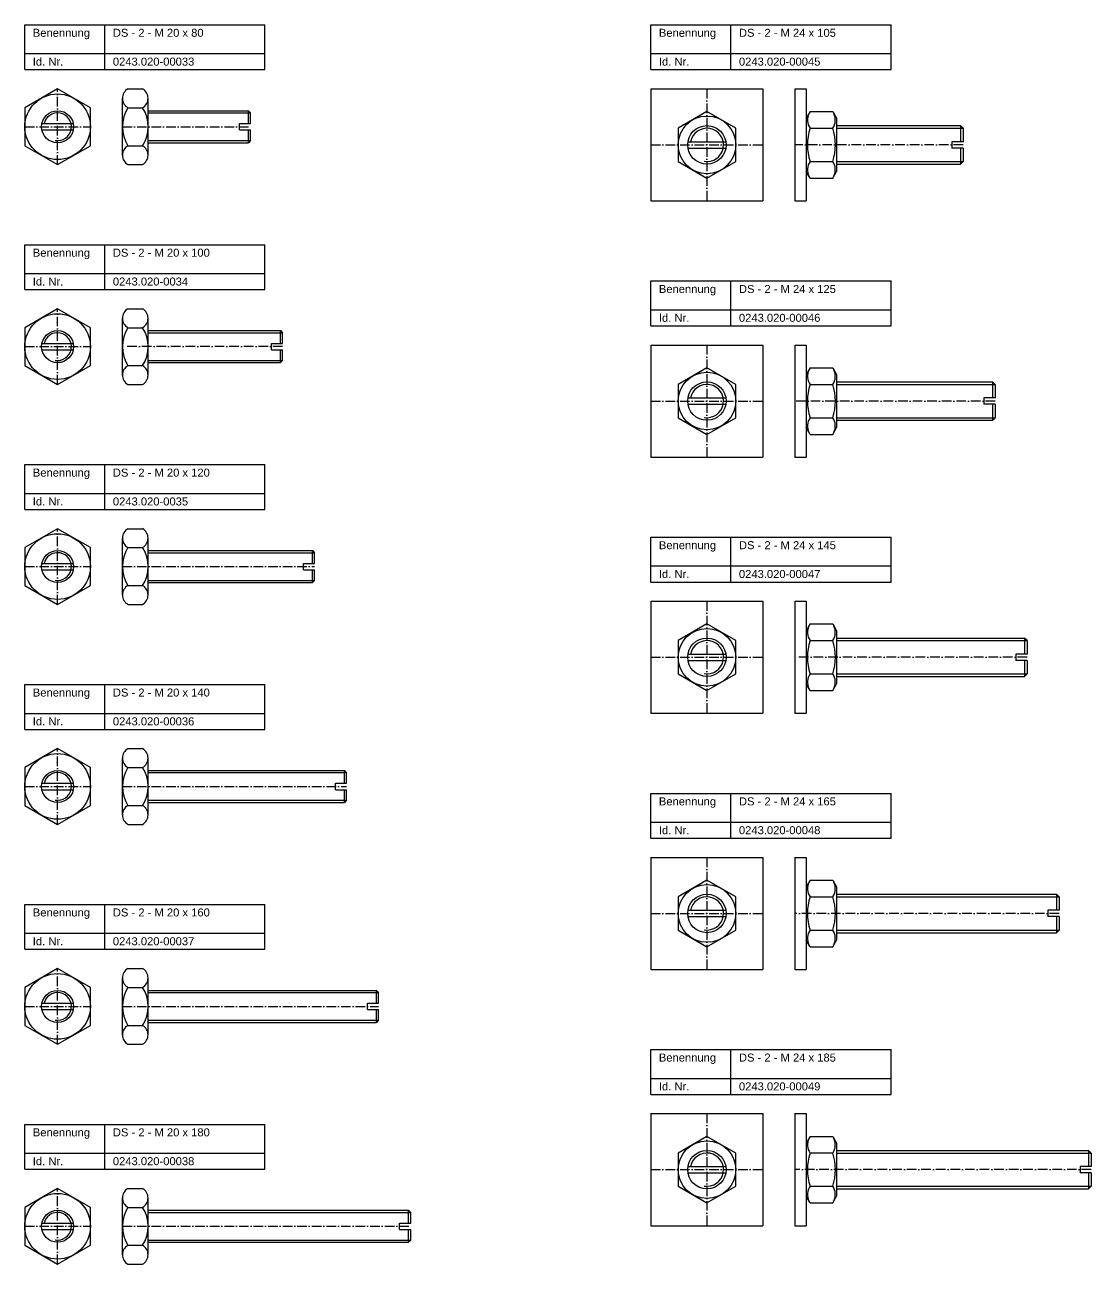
# Model space of a CAD drawing. Header units: millimetres. Extents: x 77 to 1863, y 1386 to 2936.
# Drawn here: x 1097 to 1763, y 2162 to 2936 of the extents above; entities that cross this region are included whole.
import ezdxf

# ---------------------------------------------------------------- set-up
doc = ezdxf.new("R2010")
doc.units = ezdxf.units.MM
doc.header["$LTSCALE"] = 0.5
doc.linetypes.add('achse', pattern=[18, 12, -3, 0, -3])
doc.layers.add('HALFEN', color=2, linetype='CONTINUOUS')
doc.styles.add('ARIAL50', font='ARIAL.TTF', dxfattribs={"height": 5})

msp = doc.modelspace()

# ---------------------------------------------------------------- linework, layer by layer
at = {"layer": 'HALFEN'}
for p, q in [((1097.25, 2936.25), (1247.25, 2936.25)), ((1097.25, 2908.25), (1097.25, 2936.25)), ((1147.25, 2908.25), (1147.25, 2936.25)), ((1247.25, 2908.25), (1247.25, 2936.25)), ((1488.25, 2936.25), (1638.25, 2936.25)), ((1488.25, 2908.25), (1488.25, 2936.25)), ((1538.25, 2908.25), (1538.25, 2936.25)), ((1638.25, 2908.25), (1638.25, 2936.25)), ((1097.25, 2918.25), (1247.25, 2918.25)), ((1488.25, 2918.25), (1638.25, 2918.25)), ((1097.25, 2908.25), (1247.25, 2908.25)), ((1488.25, 2908.25), (1638.25, 2908.25)), ((1161.67, 2896.25), (1170.83, 2896.25)), ((1488.25, 2896.25), (1488.25, 2826.25)), ((1488.25, 2896.25), (1558.25, 2896.25)), ((1558.25, 2896.25), (1558.25, 2826.25)), ((1578.25, 2896.25), (1578.25, 2826.25)), ((1578.25, 2896.25), (1585.25, 2896.25)), ((1585.25, 2896.25), (1585.25, 2826.25)), ((1158.25, 2854.83), (1158.25, 2890.33)), ((1174.25, 2854.83), (1174.25, 2890.33)), ((1161.67, 2884.41), (1170.83, 2884.41)), ((1174.25, 2882.58), (1236.9, 2882.58)), ((1174.25, 2881.23), (1238.25, 2881.23)), ((1236.9, 2874.58), (1236.9, 2882.58)), ((1236.9, 2882.58), (1238.25, 2881.23)), ((1238.25, 2874.58), (1238.25, 2881.23)), ((1523.25, 2882.03), (1505.25, 2871.64)), ((1541.25, 2871.64), (1523.25, 2882.03)), ((1587.67, 2882.04), (1585.25, 2877.85)), ((1587.67, 2882.04), (1601.83, 2882.04)), ((1601.83, 2882.04), (1604.25, 2877.85)), ((1107.95, 2874.58), (1127.55, 2874.58)), ((1231.25, 2874.58), (1238.25, 2874.58)), ((1231.25, 2870.58), (1231.25, 2874.58)), ((1604.25, 2877.85), (1604.25, 2844.65)), ((1604.25, 2873.25), (1681.63, 2873.25)), ((1683.25, 2871.63), (1681.63, 2873.25)), ((1681.63, 2873.25), (1681.63, 2863.25)), ((1107.95, 2870.58), (1127.55, 2870.58)), ((1231.25, 2870.58), (1238.25, 2870.58)), ((1236.9, 2862.58), (1236.9, 2870.58)), ((1238.25, 2863.93), (1238.25, 2870.58)), ((1505.25, 2871.64), (1505.25, 2850.86)), ((1541.25, 2850.86), (1541.25, 2871.64)), ((1587.67, 2871.64), (1601.83, 2871.64)), ((1604.25, 2871.63), (1683.25, 2871.63)), ((1683.25, 2871.63), (1683.25, 2863.25)), ((1161.67, 2860.74), (1170.83, 2860.74)), ((1174.25, 2863.93), (1238.25, 2863.93)), ((1174.25, 2862.58), (1236.9, 2862.58)), ((1238.25, 2863.93), (1236.9, 2862.58)), ((1511.42, 2863.25), (1535.08, 2863.25)), ((1511.42, 2859.25), (1535.08, 2859.25)), ((1676.25, 2863.25), (1676.25, 2859.25)), ((1683.25, 2863.25), (1676.25, 2863.25)), ((1683.25, 2859.25), (1676.25, 2859.25)), ((1681.63, 2859.25), (1681.63, 2849.25)), ((1683.25, 2859.25), (1683.25, 2850.87)), ((1161.67, 2848.91), (1170.83, 2848.91)), ((1505.25, 2850.86), (1523.25, 2840.47)), ((1523.25, 2840.47), (1541.25, 2850.86)), ((1587.67, 2850.86), (1601.83, 2850.86)), ((1604.25, 2850.87), (1683.25, 2850.87)), ((1604.25, 2849.25), (1681.63, 2849.25)), ((1681.63, 2849.25), (1683.25, 2850.87)), ((1587.67, 2840.46), (1585.25, 2844.65)), ((1601.83, 2840.46), (1604.25, 2844.65)), ((1587.67, 2840.46), (1601.83, 2840.46)), ((1488.25, 2826.25), (1558.25, 2826.25)), ((1578.25, 2826.25), (1585.25, 2826.25)), ((1097.25, 2798.91), (1247.25, 2798.91)), ((1097.25, 2770.91), (1097.25, 2798.91)), ((1147.25, 2770.91), (1147.25, 2798.91)), ((1247.25, 2770.91), (1247.25, 2798.91)), ((1097.25, 2780.91), (1247.25, 2780.91)), ((1488.25, 2776.25), (1638.25, 2776.25)), ((1488.25, 2748.25), (1488.25, 2776.25)), ((1538.25, 2748.25), (1538.25, 2776.25)), ((1638.25, 2748.25), (1638.25, 2776.25)), ((1097.25, 2770.91), (1247.25, 2770.91)), ((1161.67, 2758.91), (1170.83, 2758.91)), ((1488.25, 2758.25), (1638.25, 2758.25)), ((1158.25, 2717.48), (1158.25, 2752.99)), ((1174.25, 2717.48), (1174.25, 2752.99)), ((1488.25, 2748.25), (1638.25, 2748.25)), ((1161.67, 2747.07), (1170.83, 2747.07)), ((1174.25, 2745.24), (1256.9, 2745.24)), ((1174.25, 2743.88), (1258.25, 2743.88)), ((1256.9, 2745.24), (1258.25, 2743.88)), ((1256.9, 2737.24), (1256.9, 2745.24)), ((1258.25, 2737.24), (1258.25, 2743.88)), ((1107.95, 2737.24), (1127.55, 2737.24)), ((1107.95, 2733.24), (1127.55, 2733.24)), ((1251.25, 2737.24), (1258.25, 2737.24)), ((1251.25, 2733.24), (1251.25, 2737.24)), ((1251.25, 2733.24), (1258.25, 2733.24)), ((1256.9, 2725.24), (1256.9, 2733.24)), ((1258.25, 2726.59), (1258.25, 2733.24)), ((1488.25, 2736.25), (1558.25, 2736.25)), ((1488.25, 2736.25), (1488.25, 2666.25)), ((1558.25, 2736.25), (1558.25, 2666.25)), ((1578.25, 2736.25), (1578.25, 2666.25)), ((1578.25, 2736.25), (1585.25, 2736.25)), ((1585.25, 2736.25), (1585.25, 2666.25)), ((1174.25, 2726.59), (1258.25, 2726.59)), ((1174.25, 2725.24), (1256.9, 2725.24)), ((1258.25, 2726.59), (1256.9, 2725.24)), ((1161.67, 2723.4), (1170.83, 2723.4)), ((1523.25, 2722.03), (1505.25, 2711.64)), ((1541.25, 2711.64), (1523.25, 2722.03)), ((1587.67, 2722.04), (1585.25, 2717.85)), ((1587.67, 2722.04), (1601.83, 2722.04)), ((1601.83, 2722.04), (1604.25, 2717.85)), ((1604.25, 2717.85), (1604.25, 2684.65)), ((1161.67, 2711.56), (1170.83, 2711.56)), ((1505.25, 2711.64), (1505.25, 2690.86)), ((1541.25, 2690.86), (1541.25, 2711.64)), ((1587.67, 2711.65), (1601.83, 2711.65)), ((1604.25, 2713.25), (1701.63, 2713.25)), ((1604.25, 2711.63), (1703.25, 2711.63)), ((1703.25, 2711.63), (1701.63, 2713.25)), ((1701.63, 2713.25), (1701.63, 2703.25)), ((1703.25, 2711.63), (1703.25, 2703.25)), ((1511.42, 2703.25), (1535.08, 2703.25)), ((1703.25, 2703.25), (1696.25, 2703.25)), ((1696.25, 2703.25), (1696.25, 2699.25)), ((1511.42, 2699.25), (1535.08, 2699.25)), ((1703.25, 2699.25), (1696.25, 2699.25)), ((1701.63, 2699.25), (1701.63, 2689.25)), ((1703.25, 2699.25), (1703.25, 2690.87)), ((1505.25, 2690.86), (1523.25, 2680.47)), ((1523.25, 2680.47), (1541.25, 2690.86)), ((1587.67, 2690.86), (1601.83, 2690.86)), ((1604.25, 2690.87), (1703.25, 2690.87)), ((1604.25, 2689.25), (1701.63, 2689.25)), ((1701.63, 2689.25), (1703.25, 2690.87)), ((1587.67, 2680.46), (1585.25, 2684.65)), ((1587.67, 2680.46), (1601.83, 2680.46)), ((1601.83, 2680.46), (1604.25, 2684.65)), ((1488.25, 2666.25), (1558.25, 2666.25)), ((1578.25, 2666.25), (1585.25, 2666.25)), ((1097.25, 2661.56), (1247.25, 2661.56)), ((1097.25, 2633.56), (1097.25, 2661.56)), ((1147.25, 2633.56), (1147.25, 2661.56)), ((1247.25, 2633.56), (1247.25, 2661.56)), ((1097.25, 2643.56), (1247.25, 2643.56)), ((1097.25, 2633.56), (1247.25, 2633.56)), ((1161.67, 2621.56), (1170.83, 2621.56)), ((1158.25, 2580.14), (1158.25, 2615.65)), ((1161.67, 2609.73), (1170.83, 2609.73)), ((1174.25, 2580.14), (1174.25, 2615.65)), ((1488.25, 2616.25), (1638.25, 2616.25)), ((1488.25, 2588.25), (1488.25, 2616.25)), ((1538.25, 2588.25), (1538.25, 2616.25)), ((1638.25, 2588.25), (1638.25, 2616.25)), ((1174.25, 2607.89), (1276.9, 2607.89)), ((1174.25, 2606.54), (1278.25, 2606.54)), ((1276.9, 2607.89), (1278.25, 2606.54)), ((1276.9, 2599.89), (1276.9, 2607.89)), ((1278.25, 2599.89), (1278.25, 2606.54)), ((1107.95, 2599.89), (1127.55, 2599.89)), ((1107.95, 2595.89), (1127.55, 2595.89)), ((1271.25, 2599.89), (1278.25, 2599.89)), ((1271.25, 2595.89), (1271.25, 2599.89)), ((1271.25, 2595.89), (1278.25, 2595.89)), ((1276.9, 2587.89), (1276.9, 2595.89)), ((1278.25, 2589.25), (1278.25, 2595.89)), ((1488.25, 2598.25), (1638.25, 2598.25)), ((1161.67, 2586.06), (1170.83, 2586.06)), ((1174.25, 2589.25), (1278.25, 2589.25)), ((1174.25, 2587.89), (1276.9, 2587.89)), ((1278.25, 2589.25), (1276.9, 2587.89)), ((1488.25, 2588.25), (1638.25, 2588.25)), ((1161.67, 2574.22), (1170.83, 2574.22)), ((1488.25, 2576.25), (1558.25, 2576.25)), ((1488.25, 2576.25), (1488.25, 2506.25)), ((1558.25, 2576.25), (1558.25, 2506.25)), ((1578.25, 2576.25), (1585.25, 2576.25)), ((1578.25, 2576.25), (1578.25, 2506.25)), ((1585.25, 2576.25), (1585.25, 2506.25)), ((1523.25, 2562.03), (1505.25, 2551.64)), ((1541.25, 2551.64), (1523.25, 2562.03)), ((1587.67, 2562.04), (1585.25, 2557.85)), ((1587.67, 2562.04), (1601.83, 2562.04)), ((1601.83, 2562.04), (1604.25, 2557.85)), ((1604.25, 2557.85), (1604.25, 2524.65)), ((1505.25, 2551.64), (1505.25, 2530.86)), ((1541.25, 2530.86), (1541.25, 2551.64)), ((1587.67, 2551.65), (1601.83, 2551.65)), ((1604.25, 2553.25), (1721.63, 2553.25)), ((1604.25, 2551.63), (1723.25, 2551.63)), ((1723.25, 2551.63), (1721.63, 2553.25)), ((1721.63, 2553.25), (1721.63, 2543.25)), ((1723.25, 2551.63), (1723.25, 2543.25)), ((1511.42, 2543.25), (1535.08, 2543.25)), ((1511.42, 2539.25), (1535.08, 2539.25)), ((1723.25, 2543.25), (1716.25, 2543.25)), ((1716.25, 2543.25), (1716.25, 2539.25)), ((1723.25, 2539.25), (1716.25, 2539.25)), ((1721.63, 2539.25), (1721.63, 2529.25)), ((1723.25, 2539.25), (1723.25, 2530.87)), ((1097.25, 2524.22), (1247.25, 2524.22)), ((1097.25, 2496.22), (1097.25, 2524.22)), ((1147.25, 2496.22), (1147.25, 2524.22)), ((1247.25, 2496.22), (1247.25, 2524.22)), ((1505.25, 2530.86), (1523.25, 2520.47)), ((1523.25, 2520.47), (1541.25, 2530.86)), ((1587.67, 2520.46), (1585.25, 2524.65)), ((1587.67, 2530.86), (1601.83, 2530.86)), ((1601.83, 2520.46), (1604.25, 2524.65)), ((1604.25, 2530.87), (1723.25, 2530.87)), ((1604.25, 2529.25), (1721.63, 2529.25)), ((1721.63, 2529.25), (1723.25, 2530.87)), ((1587.67, 2520.46), (1601.83, 2520.46)), ((1097.25, 2506.22), (1247.25, 2506.22)), ((1488.25, 2506.25), (1558.25, 2506.25)), ((1578.25, 2506.25), (1585.25, 2506.25)), ((1097.25, 2496.22), (1247.25, 2496.22)), ((1158.25, 2442.8), (1158.25, 2478.3)), ((1161.67, 2484.22), (1170.83, 2484.22)), ((1174.25, 2442.8), (1174.25, 2478.3)), ((1161.67, 2472.39), (1170.83, 2472.39)), ((1174.25, 2470.55), (1296.9, 2470.55)), ((1296.9, 2470.55), (1298.25, 2469.2)), ((1296.9, 2462.55), (1296.9, 2470.55)), ((1107.95, 2462.55), (1127.55, 2462.55)), ((1174.25, 2469.2), (1298.25, 2469.2)), ((1291.25, 2462.55), (1298.25, 2462.55)), ((1291.25, 2458.55), (1291.25, 2462.55)), ((1298.25, 2462.55), (1298.25, 2469.2)), ((1107.95, 2458.55), (1127.55, 2458.55)), ((1291.25, 2458.55), (1298.25, 2458.55)), ((1296.9, 2450.55), (1296.9, 2458.55)), ((1298.25, 2451.9), (1298.25, 2458.55)), ((1488.25, 2456.25), (1638.25, 2456.25)), ((1488.25, 2428.25), (1488.25, 2456.25)), ((1538.25, 2428.25), (1538.25, 2456.25)), ((1638.25, 2428.25), (1638.25, 2456.25)), ((1161.67, 2448.71), (1170.83, 2448.71)), ((1174.25, 2451.9), (1298.25, 2451.9)), ((1174.25, 2450.55), (1296.9, 2450.55)), ((1298.25, 2451.9), (1296.9, 2450.55)), ((1161.67, 2436.88), (1170.83, 2436.88)), ((1488.25, 2438.25), (1638.25, 2438.25)), ((1488.25, 2428.25), (1638.25, 2428.25)), ((1488.25, 2416.25), (1488.25, 2346.25)), ((1488.25, 2416.25), (1558.25, 2416.25)), ((1558.25, 2416.25), (1558.25, 2346.25)), ((1578.25, 2416.25), (1578.25, 2346.25)), ((1578.25, 2416.25), (1585.25, 2416.25)), ((1585.25, 2416.25), (1585.25, 2346.25)), ((1523.25, 2402.03), (1505.25, 2391.64)), ((1541.25, 2391.64), (1523.25, 2402.03)), ((1587.67, 2402.04), (1585.25, 2397.85)), ((1587.67, 2402.04), (1601.83, 2402.04)), ((1601.83, 2402.04), (1604.25, 2397.85)), ((1604.25, 2397.85), (1604.25, 2364.65)), ((1604.25, 2393.25), (1741.63, 2393.25)), ((1741.63, 2393.25), (1741.63, 2383.25)), ((1743.25, 2391.63), (1741.63, 2393.25)), ((1097.25, 2386.88), (1247.25, 2386.88)), ((1097.25, 2358.88), (1097.25, 2386.88)), ((1147.25, 2358.88), (1147.25, 2386.88)), ((1247.25, 2358.88), (1247.25, 2386.88)), ((1505.25, 2391.64), (1505.25, 2370.86)), ((1541.25, 2370.86), (1541.25, 2391.64)), ((1587.67, 2391.65), (1601.83, 2391.65)), ((1604.25, 2391.63), (1743.25, 2391.63)), ((1743.25, 2391.63), (1743.25, 2383.25)), ((1511.42, 2383.25), (1535.08, 2383.25)), ((1511.42, 2379.25), (1535.08, 2379.25)), ((1743.25, 2383.25), (1736.25, 2383.25)), ((1736.25, 2383.25), (1736.25, 2379.25)), ((1743.25, 2379.25), (1736.25, 2379.25)), ((1741.63, 2379.25), (1741.63, 2369.25)), ((1743.25, 2379.25), (1743.25, 2370.87)), ((1097.25, 2368.88), (1247.25, 2368.88)), ((1505.25, 2370.86), (1523.25, 2360.47)), ((1523.25, 2360.47), (1541.25, 2370.86)), ((1587.67, 2370.86), (1601.83, 2370.86)), ((1604.25, 2370.87), (1743.25, 2370.87)), ((1604.25, 2369.25), (1741.63, 2369.25)), ((1741.63, 2369.25), (1743.25, 2370.87)), ((1587.67, 2360.46), (1585.25, 2364.65)), ((1601.83, 2360.46), (1604.25, 2364.65)), ((1097.25, 2358.88), (1247.25, 2358.88)), ((1587.67, 2360.46), (1601.83, 2360.46)), ((1161.67, 2346.88), (1170.83, 2346.88)), ((1488.25, 2346.25), (1558.25, 2346.25)), ((1578.25, 2346.25), (1585.25, 2346.25)), ((1158.25, 2305.45), (1158.25, 2340.96)), ((1174.25, 2305.45), (1174.25, 2340.96)), ((1161.67, 2335.04), (1170.83, 2335.04)), ((1174.25, 2333.21), (1316.9, 2333.21)), ((1174.25, 2331.85), (1318.25, 2331.85)), ((1316.9, 2325.21), (1316.9, 2333.21)), ((1316.9, 2333.21), (1318.25, 2331.85)), ((1318.25, 2325.21), (1318.25, 2331.85)), ((1107.95, 2325.21), (1127.55, 2325.21)), ((1311.25, 2325.21), (1318.25, 2325.21)), ((1311.25, 2321.21), (1311.25, 2325.21)), ((1107.95, 2321.21), (1127.55, 2321.21)), ((1174.25, 2314.56), (1318.25, 2314.56)), ((1311.25, 2321.21), (1318.25, 2321.21)), ((1316.9, 2313.21), (1316.9, 2321.21)), ((1318.25, 2314.56), (1316.9, 2313.21)), ((1318.25, 2314.56), (1318.25, 2321.21)), ((1161.67, 2311.37), (1170.83, 2311.37)), ((1174.25, 2313.21), (1316.9, 2313.21)), ((1161.67, 2299.54), (1170.83, 2299.54)), ((1488.25, 2296.25), (1638.25, 2296.25)), ((1488.25, 2268.25), (1488.25, 2296.25)), ((1538.25, 2268.25), (1538.25, 2296.25)), ((1638.25, 2268.25), (1638.25, 2296.25)), ((1488.25, 2278.25), (1638.25, 2278.25)), ((1488.25, 2268.25), (1638.25, 2268.25)), ((1488.25, 2256.25), (1558.25, 2256.25)), ((1488.25, 2256.25), (1488.25, 2186.25)), ((1558.25, 2256.25), (1558.25, 2186.25)), ((1578.25, 2256.25), (1585.25, 2256.25)), ((1578.25, 2256.25), (1578.25, 2186.25)), ((1585.25, 2256.25), (1585.25, 2186.25)), ((1097.25, 2249.54), (1247.25, 2249.54)), ((1097.25, 2221.54), (1097.25, 2249.54)), ((1147.25, 2221.54), (1147.25, 2249.54)), ((1247.25, 2221.54), (1247.25, 2249.54)), ((1523.25, 2242.03), (1505.25, 2231.64)), ((1541.25, 2231.64), (1523.25, 2242.03)), ((1587.67, 2242.04), (1585.25, 2237.85)), ((1587.67, 2242.04), (1601.83, 2242.04)), ((1601.83, 2242.04), (1604.25, 2237.85)), ((1604.25, 2237.85), (1604.25, 2204.65)), ((1097.25, 2231.54), (1247.25, 2231.54)), ((1505.25, 2231.64), (1505.25, 2210.86)), ((1541.25, 2210.86), (1541.25, 2231.64)), ((1587.67, 2231.65), (1601.83, 2231.65)), ((1604.25, 2233.25), (1761.63, 2233.25)), ((1604.25, 2231.63), (1763.25, 2231.63)), ((1763.25, 2231.63), (1761.63, 2233.25)), ((1761.63, 2233.25), (1761.63, 2223.25)), ((1763.25, 2231.63), (1763.25, 2223.25)), ((1511.42, 2223.25), (1535.08, 2223.25)), ((1763.25, 2223.25), (1756.25, 2223.25)), ((1756.25, 2223.25), (1756.25, 2219.25)), ((1097.25, 2221.54), (1247.25, 2221.54)), ((1511.42, 2219.25), (1535.08, 2219.25)), ((1763.25, 2219.25), (1756.25, 2219.25)), ((1761.63, 2219.25), (1761.63, 2209.25)), ((1763.25, 2219.25), (1763.25, 2210.87)), ((1161.67, 2209.54), (1170.83, 2209.54)), ((1505.25, 2210.86), (1523.25, 2200.47)), ((1523.25, 2200.47), (1541.25, 2210.86)), ((1587.67, 2210.86), (1601.83, 2210.86)), ((1604.25, 2210.87), (1763.25, 2210.87)), ((1604.25, 2209.25), (1761.63, 2209.25)), ((1761.63, 2209.25), (1763.25, 2210.87)), ((1158.25, 2168.11), (1158.25, 2203.62)), ((1174.25, 2168.11), (1174.25, 2203.62)), ((1587.67, 2200.46), (1585.25, 2204.65)), ((1587.67, 2200.46), (1601.83, 2200.46)), ((1601.83, 2200.46), (1604.25, 2204.65)), ((1161.67, 2197.7), (1170.83, 2197.7)), ((1174.25, 2195.87), (1336.9, 2195.87)), ((1174.25, 2194.51), (1338.25, 2194.51)), ((1336.9, 2195.87), (1338.25, 2194.51)), ((1336.9, 2187.87), (1336.9, 2195.87)), ((1338.25, 2187.87), (1338.25, 2194.51)), ((1107.95, 2187.87), (1127.55, 2187.87)), ((1107.95, 2183.87), (1127.55, 2183.87)), ((1331.25, 2187.87), (1338.25, 2187.87)), ((1331.25, 2183.87), (1331.25, 2187.87)), ((1331.25, 2183.87), (1338.25, 2183.87)), ((1336.9, 2175.87), (1336.9, 2183.87)), ((1338.25, 2177.22), (1338.25, 2183.87)), ((1488.25, 2186.25), (1558.25, 2186.25)), ((1578.25, 2186.25), (1585.25, 2186.25)), ((1174.25, 2177.22), (1338.25, 2177.22)), ((1174.25, 2175.87), (1336.9, 2175.87)), ((1338.25, 2177.22), (1336.9, 2175.87)), ((1161.67, 2174.03), (1170.83, 2174.03)), ((1161.67, 2162.19), (1170.83, 2162.19))]:
    msp.add_line(p, q, dxfattribs=at)
at = {"layer": 'HALFEN', "color": 1, "linetype": 'achse'}
for p, q in [((1117.75, 2848.91), (1117.75, 2896.25)), ((1523.25, 2896.25), (1523.25, 2826.25)), ((1097.25, 2872.58), (1138.25, 2872.58)), ((1158.25, 2872.58), (1238.25, 2872.58)), ((1488.25, 2861.25), (1558.25, 2861.25)), ((1683.25, 2861.25), (1578.25, 2861.25)), ((1117.75, 2711.56), (1117.75, 2758.91)), ((1097.25, 2735.24), (1138.25, 2735.24)), ((1258.25, 2735.24), (1158.25, 2735.24)), ((1523.25, 2736.25), (1523.25, 2666.25)), ((1488.25, 2701.25), (1558.25, 2701.25)), ((1703.25, 2701.25), (1578.25, 2701.25)), ((1117.75, 2574.22), (1117.75, 2621.56)), ((1097.25, 2597.89), (1138.25, 2597.89)), ((1158.25, 2597.89), (1278.25, 2597.89)), ((1523.25, 2576.25), (1523.25, 2506.25)), ((1488.25, 2541.25), (1558.25, 2541.25)), ((1723.25, 2541.25), (1578.25, 2541.25)), ((1117.75, 2436.88), (1117.75, 2484.22)), ((1097.25, 2460.55), (1138.25, 2460.55)), ((1158.25, 2460.55), (1298.25, 2460.55)), ((1523.25, 2416.25), (1523.25, 2346.25)), ((1488.25, 2381.25), (1558.25, 2381.25)), ((1743.25, 2381.25), (1578.25, 2381.25)), ((1117.75, 2299.54), (1117.75, 2346.88)), ((1097.25, 2323.21), (1138.25, 2323.21)), ((1158.25, 2323.21), (1318.25, 2323.21)), ((1523.25, 2256.25), (1523.25, 2186.25)), ((1488.25, 2221.25), (1558.25, 2221.25)), ((1763.25, 2221.25), (1578.25, 2221.25)), ((1117.75, 2162.19), (1117.75, 2209.54)), ((1097.25, 2185.87), (1138.25, 2185.87)), ((1158.25, 2185.87), (1338.25, 2185.87))]:
    msp.add_line(p, q, dxfattribs=at)
at = {"layer": 'HALFEN'}
for points in [[(1097.25, 2860.74), (1117.75, 2848.91), (1138.25, 2860.74), (1138.25, 2884.41), (1117.75, 2896.25), (1097.25, 2884.41)], [(1097.25, 2723.4), (1117.75, 2711.56), (1138.25, 2723.4), (1138.25, 2747.07), (1117.75, 2758.91), (1097.25, 2747.07)], [(1097.25, 2586.06), (1117.75, 2574.22), (1138.25, 2586.06), (1138.25, 2609.73), (1117.75, 2621.56), (1097.25, 2609.73)], [(1097.25, 2448.71), (1117.75, 2436.88), (1138.25, 2448.71), (1138.25, 2472.39), (1117.75, 2484.22), (1097.25, 2472.39)], [(1097.25, 2311.37), (1117.75, 2299.54), (1138.25, 2311.37), (1138.25, 2335.04), (1117.75, 2346.88), (1097.25, 2335.04)], [(1097.25, 2174.03), (1117.75, 2162.19), (1138.25, 2174.03), (1138.25, 2197.7), (1117.75, 2209.54), (1097.25, 2197.7)]]:
    msp.add_lwpolyline(points, close=True, dxfattribs=at)
for centre, radius in [((1117.75, 2872.58), 20.5), ((1117.75, 2872.58), 10), ((1523.25, 2861.25), 18), ((1523.25, 2861.25), 12), ((1117.75, 2735.24), 20.5), ((1117.75, 2735.24), 10), ((1523.25, 2701.25), 18), ((1523.25, 2701.25), 12), ((1117.75, 2597.89), 20.5), ((1117.75, 2597.89), 10), ((1523.25, 2541.25), 18), ((1523.25, 2541.25), 12), ((1117.75, 2460.55), 20.5), ((1117.75, 2460.55), 10), ((1523.25, 2381.25), 18), ((1523.25, 2381.25), 12), ((1117.75, 2323.21), 20.5), ((1117.75, 2323.21), 10), ((1523.25, 2221.25), 18), ((1523.25, 2221.25), 12), ((1117.75, 2185.87), 20.5), ((1117.75, 2185.87), 10)]:
    msp.add_circle(centre, radius, dxfattribs=at)
for centre, radius, start, end in [((1165.08, 2890.33), 6.83, 120, 240), ((1167.42, 2890.33), 6.83, 300, 60), ((1180.46, 2872.58), 22.21, 147.79577, 212.20423), ((1152.04, 2872.58), 22.21, 327.79577, 32.20423), ((1595.25, 2876.84), 9.19, 154.43847, 214.43847), ((1594.25, 2876.84), 9.19, 325.56153, 25.56153), ((1620.4, 2861.25), 34.35, 162.38303, 197.61697), ((1569.1, 2861.25), 34.35, 342.38303, 17.61697), ((1165.08, 2854.83), 6.83, 120, 240), ((1167.42, 2854.83), 6.83, 300, 60), ((1595.25, 2845.66), 9.19, 145.56153, 205.56153), ((1594.25, 2845.66), 9.19, 334.43847, 34.43847), ((1165.08, 2752.99), 6.83, 120, 240), ((1167.42, 2752.99), 6.83, 300, 60), ((1180.46, 2735.24), 22.21, 147.79577, 212.20423), ((1152.04, 2735.24), 22.21, 327.79577, 32.20423), ((1165.08, 2717.48), 6.83, 120, 240), ((1167.42, 2717.48), 6.83, 300, 60), ((1595.25, 2716.84), 9.19, 154.43847, 214.43847), ((1594.25, 2716.84), 9.19, 325.56153, 25.56153), ((1620.4, 2701.25), 34.35, 162.38303, 197.61697), ((1569.1, 2701.25), 34.35, 342.38303, 17.61697), ((1595.25, 2685.66), 9.19, 145.56153, 205.56153), ((1594.25, 2685.66), 9.19, 334.43847, 34.43847), ((1165.08, 2615.65), 6.83, 120, 240), ((1167.42, 2615.65), 6.83, 300, 60), ((1180.46, 2597.89), 22.21, 147.79577, 212.20423), ((1152.04, 2597.89), 22.21, 327.79577, 32.20423), ((1165.08, 2580.14), 6.83, 120, 240), ((1167.42, 2580.14), 6.83, 300, 60), ((1595.25, 2556.84), 9.19, 154.43847, 214.43847), ((1594.25, 2556.84), 9.19, 325.56153, 25.56153), ((1620.4, 2541.25), 34.35, 162.38303, 197.61697), ((1569.1, 2541.25), 34.35, 342.38303, 17.61697), ((1595.25, 2525.66), 9.19, 145.56153, 205.56153), ((1594.25, 2525.66), 9.19, 334.43847, 34.43847), ((1165.08, 2478.3), 6.83, 120, 240), ((1167.42, 2478.3), 6.83, 300, 60), ((1180.46, 2460.55), 22.21, 147.79577, 212.20423), ((1152.04, 2460.55), 22.21, 327.79577, 32.20423), ((1165.08, 2442.8), 6.83, 120, 240), ((1167.42, 2442.8), 6.83, 300, 60), ((1595.25, 2396.84), 9.19, 154.43847, 214.43847), ((1594.25, 2396.84), 9.19, 325.56153, 25.56153), ((1620.4, 2381.25), 34.35, 162.38303, 197.61697), ((1569.1, 2381.25), 34.35, 342.38303, 17.61697), ((1595.25, 2365.66), 9.19, 145.56153, 205.56153), ((1594.25, 2365.66), 9.19, 334.43847, 34.43847), ((1165.08, 2340.96), 6.83, 120, 240), ((1167.42, 2340.96), 6.83, 300, 60), ((1180.46, 2323.21), 22.21, 147.79577, 212.20423), ((1152.04, 2323.21), 22.21, 327.79577, 32.20423), ((1165.08, 2305.45), 6.83, 120, 240), ((1167.42, 2305.45), 6.83, 300, 60), ((1595.25, 2236.84), 9.19, 154.43847, 214.43847), ((1594.25, 2236.84), 9.19, 325.56153, 25.56153), ((1620.4, 2221.25), 34.35, 162.38303, 197.61697), ((1569.1, 2221.25), 34.35, 342.38303, 17.61697), ((1165.08, 2203.62), 6.83, 120, 240), ((1167.42, 2203.62), 6.83, 300, 60), ((1595.25, 2205.66), 9.19, 145.56153, 205.56153), ((1594.25, 2205.66), 9.19, 334.43847, 34.43847), ((1180.46, 2185.87), 22.21, 147.79577, 212.20423), ((1152.04, 2185.87), 22.21, 327.79577, 32.20423), ((1165.08, 2168.11), 6.83, 120, 240), ((1167.42, 2168.11), 6.83, 300, 60)]:
    msp.add_arc(centre, radius, start, end, dxfattribs=at)
at = {"layer": 'HALFEN', "color": 1}
for centre, radius in [((1117.75, 2872.58), 8.65), ((1523.25, 2861.25), 10.38), ((1117.75, 2735.24), 8.65), ((1523.25, 2701.25), 10.38), ((1117.75, 2597.89), 8.65), ((1523.25, 2541.25), 10.38), ((1117.75, 2460.55), 8.65), ((1523.25, 2381.25), 10.38), ((1117.75, 2323.21), 8.65), ((1523.25, 2221.25), 10.38), ((1117.75, 2185.87), 8.65)]:
    msp.add_arc(centre, radius, 260, 170, dxfattribs=at)

# ---------------------------------------------------------------- texts
at = {"layer": 'HALFEN', "style": 'ARIAL50'}
for s, p in [('Benennung', (1102.25, 2928.75)), ('DS - 2 - M 20 x 80', (1152.25, 2928.75)), ('Benennung', (1493.25, 2928.75)), ('DS - 2 - M 24 x 105', (1543.25, 2928.75)), ('Id. Nr.', (1102.25, 2910.75)), ('0243.020-00033', (1152.25, 2910.75)), ('Id. Nr.', (1493.25, 2910.75)), ('0243.020-00045', (1543.25, 2910.75)), ('Benennung', (1102.25, 2791.41)), ('DS - 2 - M 20 x 100', (1152.25, 2791.41)), ('Id. Nr.', (1102.25, 2773.41)), ('0243.020-0034', (1152.25, 2773.41)), ('Benennung', (1493.25, 2768.75)), ('DS - 2 - M 24 x 125', (1543.25, 2768.75)), ('Id. Nr.', (1493.25, 2750.75)), ('0243.020-00046', (1543.25, 2750.75)), ('Benennung', (1102.25, 2654.06)), ('DS - 2 - M 20 x 120', (1152.25, 2654.06)), ('Id. Nr.', (1102.25, 2636.06)), ('0243.020-0035', (1152.25, 2636.06)), ('Benennung', (1493.25, 2608.75)), ('DS - 2 - M 24 x 145', (1543.25, 2608.75)), ('Id. Nr.', (1493.25, 2590.75)), ('0243.020-00047', (1543.25, 2590.75)), ('Benennung', (1102.25, 2516.72)), ('DS - 2 - M 20 x 140', (1152.25, 2516.72)), ('Id. Nr.', (1102.25, 2498.72)), ('0243.020-00036', (1152.25, 2498.72)), ('DS - 2 - M 24 x 165', (1543.25, 2448.75)), ('Benennung', (1493.25, 2448.75)), ('Id. Nr.', (1493.25, 2430.75)), ('0243.020-00048', (1543.25, 2430.75)), ('Benennung', (1102.25, 2379.38)), ('DS - 2 - M 20 x 160', (1152.25, 2379.38)), ('Id. Nr.', (1102.25, 2361.38)), ('0243.020-00037', (1152.25, 2361.38)), ('Benennung', (1493.25, 2288.75)), ('DS - 2 - M 24 x 185', (1543.25, 2288.75)), ('Id. Nr.', (1493.25, 2270.75)), ('0243.020-00049', (1543.25, 2270.75)), ('Benennung', (1102.25, 2242.04)), ('DS - 2 - M 20 x 180', (1152.25, 2242.04)), ('Id. Nr.', (1102.25, 2224.04)), ('0243.020-00038', (1152.25, 2224.04))]:
    msp.add_text(s, height=5, dxfattribs=at).set_placement(p)

doc.saveas('drawing.dxf')
